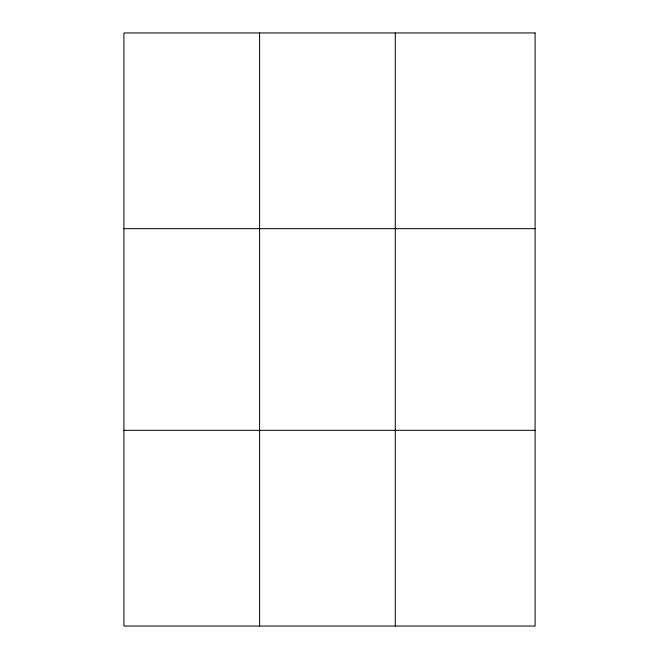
<?xml version="1.0" encoding="UTF-8"?>
<svg xmlns="http://www.w3.org/2000/svg" width="659" height="659" viewBox="0 0 659 659"><rect width="100%" height="100%" fill="white"/><g stroke="black" fill="none" stroke-linecap="round" stroke-linejoin="round"><path stroke-width="0.99" d="M259.597 32.95L259.597 626.05M395.293 32.95L395.293 626.05M123.908 228.673L535.092 228.673M123.908 430.327L535.092 430.327M535.092 32.95L535.092 626.05L123.908 626.05L123.908 32.95L535.092 32.95"/></g></svg>
